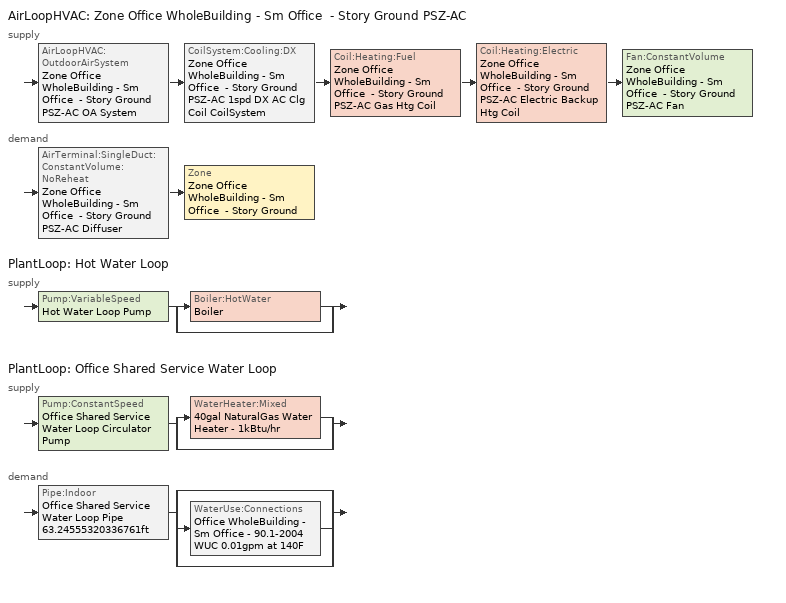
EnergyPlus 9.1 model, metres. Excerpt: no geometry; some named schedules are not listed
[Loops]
AirLoopHVAC 'Zone Office WholeBuilding - Sm Office  - Story Ground PSZ-AC'
 supply: AirLoopHVAC:OutdoorAirSystem 'Zone Office WholeBuilding - Sm Office  - Story Ground PSZ-AC OA System' > CoilSystem:Cooling:DX 'Zone Office WholeBuilding - Sm Office  - Story Ground PSZ-AC 1spd DX AC Clg Coil CoilSystem' > Coil:Heating:Fuel 'Zone Office WholeBuilding - Sm Office  - Story Ground PSZ-AC Gas Htg Coil' > Coil:Heating:Electric 'Zone Office WholeBuilding - Sm Office  - Story Ground PSZ-AC Electric Backup Htg Coil' > Fan:ConstantVolume 'Zone Office WholeBuilding - Sm Office  - Story Ground PSZ-AC Fan'
 demand: AirTerminal:SingleDuct:ConstantVolume:NoReheat 'Zone Office WholeBuilding - Sm Office  - Story Ground PSZ-AC Diffuser' > Zone 'Zone Office WholeBuilding - Sm Office  - Story Ground'
PlantLoop 'Hot Water Loop'
 supply: Pump:VariableSpeed 'Hot Water Loop Pump' > split
  | Boiler:HotWater 'Boiler'
  | bypass
PlantLoop 'Office Shared Service Water Loop'
 supply: Pump:ConstantSpeed 'Office Shared Service Water Loop Circulator Pump' > split
  | WaterHeater:Mixed '40gal NaturalGas Water Heater - 1kBtu/hr'
  | bypass
 demand: Pipe:Indoor 'Office Shared Service Water Loop Pipe 63.24555320336761ft' > split
  | bypass
  | WaterUse:Connections 'Office WholeBuilding - Sm Office - 90.1-2004 WUC 0.01gpm at 140F'
  | bypass
[Material] Roughness=Smooth; Thermal Absorptance=0.9; Solar Absorptance=0.7; Visible Absorptance=0.7
Name | Thickness {m} | Conductivity {W/m-K} | Density {kg/m3} | Specific Heat {J/kg-K}
Copper pipe 0.75in type L | 0.001143 | 386 | 8906.27 | 385.1856
Fiberglass batt 0.5in | 0.0127 | 0.0663448 | 11.2129 | 837.36
[Construction]
Copper pipe 0.75in type L with 0.5in fiberglass batt: Fiberglass batt 0.5in, Copper pipe 0.75in type L
[ZoneControl:Thermostat]
Zone Office WholeBuilding - Sm Office  - Story Ground Thermostat: Zone or ZoneList=Zone Office WholeBuilding - Sm Office  - Story Ground; Control Type Schedule=Zone Office WholeBuilding - Sm Office  - Story Ground Thermostat Schedule; Control Object Type 1=ThermostatSetpoint:DualSetpoint; Control Name 1=Office WholeBuilding - Sm Office - 90.1-2004 Thermostat
[ThermostatSetpoint:DualSetpoint]
Office WholeBuilding - Sm Office - 90.1-2004 Thermostat: Heating Setpoint Temperature Schedule=OfficeSmall HTGSETP_SCH_NO_OPTIMUM; Cooling Setpoint Temperature Schedule=OfficeSmall CLGSETP_SCH_NO_OPTIMUM
[AirTerminal:SingleDuct:ConstantVolume:NoReheat]
Zone Office WholeBuilding - Sm Office  - Story Ground PSZ-AC Diffuser: Availability Schedule=Always On Discrete; Maximum Air Flow Rate {m3/s}=AutoSize
[Zone equipment]
Zone Office WholeBuilding - Sm Office  - Story Ground: Zone Office WholeBuilding - Sm Office  - Story Ground PSZ-AC Diffuser
[Sizing:Zone]
Zone Office WholeBuilding - Sm Office  - Story Ground: Zone Cooling Design Supply Air Temperature Input Method=SupplyAirTemperature; Zone Cooling Design Supply Air Temperature {C}=12.7778; Zone Cooling Design Supply Air Temperature Difference {deltaC}=11.11; Zone Heating Design Supply Air Temperature Input Method=SupplyAirTemperature; Zone Heating Design Supply Air Temperature {C}=50; Zone Heating Design Supply Air Temperature Difference {deltaC}=11.11; Zone Cooling Design Supply Air Humidity Ratio {kgWater/kgDryAir}=0.0085; Zone Heating Design Supply Air Humidity Ratio {kgWater/kgDryAir}=0.008; Design Specification Outdoor Air Object=Office WholeBuilding - Sm Office Ventilation; Cooling Design Air Flow Method=DesignDay; Cooling Design Air Flow Rate {m3/s}=0; Cooling Minimum Air Flow per Zone Floor Area {m3/s-m2}=0.000762; Cooling Minimum Air Flow {m3/s}=0; Cooling Minimum Air Flow Fraction=0; Heating Design Air Flow Method=DesignDay; Heating Design Air Flow Rate {m3/s}=0; Heating Maximum Air Flow per Zone Floor Area {m3/s-m2}=0.002032; Heating Maximum Air Flow {m3/s}=0.141576; Heating Maximum Air Flow Fraction=0.3; Design Specification Zone Air Distribution Object=Zone Office WholeBuilding - Sm Office  - Story Ground Design Spec Zone Air Dist; Account for Dedicated Outdoor Air System=No
[DesignSpecification:ZoneAirDistribution]
Zone Office WholeBuilding - Sm Office  - Story Ground Design Spec Zone Air Dist: Zone Air Distribution Effectiveness in Cooling Mode=1; Zone Air Distribution Effectiveness in Heating Mode=1
[Controller:MechanicalVentilation]
Controller Mechanical Ventilation 1: Availability Schedule=Always On Discrete; Demand Controlled Ventilation=No; System Outdoor Air Method=ZoneSum; Zone Name 1=Zone Office WholeBuilding - Sm Office  - Story Ground; Design Specification Outdoor Air Object Name 1=Office WholeBuilding - Sm Office Ventilation; Design Specification Zone Air Distribution Object Name 1=Zone Office WholeBuilding - Sm Office  - Story Ground Design Spec Zone Air Dist
[DesignSpecification:OutdoorAir]
Office WholeBuilding - Sm Office Ventilation: Outdoor Air Method=Sum; Outdoor Air Flow per Person {m3/s-person}=0; Outdoor Air Flow per Zone Floor Area {m3/s-m2}=0.000508; Outdoor Air Flow per Zone {m3/s}=0; Outdoor Air Flow Air Changes per Hour {1/hr}=0
[AirLoopHVAC]
Zone Office WholeBuilding - Sm Office  - Story Ground PSZ-AC: Design Supply Air Flow Rate {m3/s}=AutoSize
[Sizing:System]
Zone Office WholeBuilding - Sm Office  - Story Ground PSZ-AC: Type of Load to Size On=Sensible; Design Outdoor Air Flow Rate {m3/s}=Autosize; Central Heating Maximum System Air Flow Ratio=1; Preheat Design Temperature {C}=7.22222; Preheat Design Humidity Ratio {kgWater/kgDryAir}=0.008; Precool Design Temperature {C}=12.7778; Precool Design Humidity Ratio {kgWater/kgDryAir}=0.008; Central Cooling Design Supply Air Temperature {C}=12.7778; Central Heating Design Supply Air Temperature {C}=50; Type of Zone Sum to Use=Coincident; 100% Outdoor Air in Cooling=No; 100% Outdoor Air in Heating=No; Central Cooling Design Supply Air Humidity Ratio {kgWater/kgDryAir}=0.0085; Central Heating Design Supply Air Humidity Ratio {kgWater/kgDryAir}=0.008; Cooling Supply Air Flow Rate Method=DesignDay; Cooling Supply Air Flow Rate {m3/s}=0; Cooling Supply Air Flow Rate Per Floor Area {m3/s-m2}=0.00996765; Cooling Fraction of Autosized Cooling Supply Air Flow Rate=1; Cooling Supply Air Flow Rate Per Unit Cooling Capacity {m3/s-W}=3.94755e-05; Heating Supply Air Flow Rate Method=DesignDay; Heating Supply Air Flow Rate {m3/s}=0; Heating Supply Air Flow Rate Per Floor Area {m3/s-m2}=0.00996765; Heating Fraction of Autosized Heating Supply Air Flow Rate=1; Heating Fraction of Autosized Cooling Supply Air Flow Rate=1; Heating Supply Air Flow Rate Per Unit Heating Capacity {m3/s-W}=3.15882e-05; System Outdoor Air Method=ZoneSum; Zone Maximum Outdoor Air Fraction=1; Cooling Design Capacity Method=CoolingDesignCapacity; Cooling Design Capacity {W}=Autosize; Cooling Design Capacity Per Floor Area {W/m2}=234.7; Fraction of Autosized Cooling Design Capacity=1; Heating Design Capacity Method=HeatingDesignCapacity; Heating Design Capacity {W}=Autosize; Heating Design Capacity Per Floor Area {W/m2}=157; Fraction of Autosized Heating Design Capacity=1; Central Cooling Capacity Control Method=OnOff
[Controller:OutdoorAir]
Zone Office WholeBuilding - Sm Office  - Story Ground PSZ-AC OA System Controller: Minimum Outdoor Air Flow Rate {m3/s}=Autosize; Maximum Outdoor Air Flow Rate {m3/s}=Autosize; Economizer Control Type=NoEconomizer; Economizer Control Action Type=ModulateFlow; Economizer Maximum Limit Dry-Bulb Temperature {C}=28; Economizer Maximum Limit Enthalpy {J/kg}=64000; Lockout Type=NoLockout; Minimum Limit Type=FixedMinimum; Minimum Outdoor Air Schedule=Always On Discrete; Mechanical Ventilation Controller=Controller Mechanical Ventilation 1; High Humidity Control=No; Control High Indoor Humidity Based on Outdoor Humidity Ratio=Yes; Heat Recovery Bypass Control Type=BypassWhenWithinEconomizerLimits
[SetpointManager:MixedAir] Control Variable=Temperature
Name | Setpoint Node or NodeList
Zone Office WholeBuilding - Sm Office  - Story Ground PSZ-AC Mixed Air Node OS Default SPM | Zone Office WholeBuilding - Sm Office  - Story Ground PSZ-AC Mixed Air Node
Zone Office WholeBuilding - Sm Office  - Story Ground PSZ-AC 1spd DX AC Clg Coil Outlet Air Node OS Default SPM | Zone Office WholeBuilding - Sm Office  - Story Ground PSZ-AC 1spd DX AC Clg Coil Outlet Air Node
Zone Office WholeBuilding - Sm Office  - Story Ground PSZ-AC Gas Htg Coil Outlet Air Node OS Default SPM | Zone Office WholeBuilding - Sm Office  - Story Ground PSZ-AC Gas Htg Coil Outlet Air Node
Zone Office WholeBuilding - Sm Office  - Story Ground PSZ-AC Electric Backup Htg Coil Outlet Air Node OS Default SPM | Zone Office WholeBuilding - Sm Office  - Story Ground PSZ-AC Electric Backup Htg Coil Outlet Air Node
[CoilSystem:Cooling:DX]
Zone Office WholeBuilding - Sm Office  - Story Ground PSZ-AC 1spd DX AC Clg Coil CoilSystem: Availability Schedule=Always On Discrete; Cooling Coil=Zone Office WholeBuilding - Sm Office  - Story Ground PSZ-AC 1spd DX AC Clg Coil
[Coil:Cooling:DX:SingleSpeed]
Zone Office WholeBuilding - Sm Office  - Story Ground PSZ-AC 1spd DX AC Clg Coil: Availability Schedule=Always On Discrete; Gross Rated Total Cooling Capacity {W}=Autosize; Gross Rated Sensible Heat Ratio=Autosize; Gross Rated Cooling COP {W/W}=3; Rated Air Flow Rate {m3/s}=Autosize; Rated Evaporator Fan Power Per Volume Flow Rate {W/(m3/s)}=773.3; Total Cooling Capacity Function of Temperature Curve=Curve Biquadratic 3; Total Cooling Capacity Function of Flow Fraction Curve=Curve Quadratic 4; Energy Input Ratio Function of Temperature Curve=Curve Biquadratic 4; Energy Input Ratio Function of Flow Fraction Curve=Curve Quadratic 5; Part Load Fraction Correlation Curve=Curve Quadratic 6; Condenser Type=AirCooled; Evaporative Condenser Effectiveness=0; Evaporative Condenser Air Flow Rate {m3/s}=Autosize; Evaporative Condenser Pump Rated Power Consumption {W}=Autosize; Crankcase Heater Capacity {W}=0; Maximum Outdoor Dry-Bulb Temperature for Crankcase Heater Operation {C}=0; Basin Heater Capacity {W/K}=0; Basin Heater Setpoint Temperature {C}=10
[Coil:Heating:Fuel]
Zone Office WholeBuilding - Sm Office  - Story Ground PSZ-AC Gas Htg Coil: Availability Schedule=Always On Discrete; Fuel Type=NaturalGas; Burner Efficiency=0.8; Nominal Capacity {W}=AutoSize; Parasitic Electric Load {W}=0; Parasitic Fuel Load {W}=0
[Coil:Heating:Electric]
Zone Office WholeBuilding - Sm Office  - Story Ground PSZ-AC Electric Backup Htg Coil: Availability Schedule=Always On Discrete; Efficiency=1; Nominal Capacity {W}=Autosize
[Fan:ConstantVolume]
Zone Office WholeBuilding - Sm Office  - Story Ground PSZ-AC Fan: Availability Schedule=Always On Discrete; Fan Total Efficiency=0.54; Pressure Rise {Pa}=622.722; Maximum Flow Rate {m3/s}=AutoSize; Motor Efficiency=0.9; Motor In Airstream Fraction=1
[SetpointManager:SingleZone:Reheat]
Zone Office WholeBuilding - Sm Office  - Story Ground Setpoint Manager SZ Reheat: Control Variable=Temperature; Minimum Supply Air Temperature {C}=12.7778; Maximum Supply Air Temperature {C}=50; Control Zone=Zone Office WholeBuilding - Sm Office  - Story Ground; Setpoint Node or NodeList=Zone Office WholeBuilding - Sm Office  - Story Ground PSZ-AC Supply Outlet Node
[PlantLoop] Fluid Type=Water; Minimum Loop Temperature {C}=10; Maximum Loop Flow Rate {m3/s}=Autosize; Minimum Loop Flow Rate {m3/s}=0; Plant Loop Volume {m3}=Autocalculate; Load Distribution Scheme=Optimal; Plant Loop Demand Calculation Scheme=SingleSetpoint
Name | Plant Equipment Operation Scheme | Maximum Loop Temperature {C}
Hot Water Loop | Hot Water Loop Operation Schemes | 100
Office Shared Service Water Loop | Office Shared Service Water Loop Operation Schemes | 60
[Sizing:Plant] Loop Type=Heating; Sizing Option=NonCoincident; Zone Timesteps in Averaging Window=1; Coincident Sizing Factor Mode=None
Name | Design Loop Exit Temperature {C} | Loop Design Temperature Difference {deltaC}
Hot Water Loop | 82.2222 | 11.1111
Office Shared Service Water Loop | 60 | 5
[Pump:VariableSpeed]
Hot Water Loop Pump: Design Maximum Flow Rate {m3/s}=Autosize; Design Pump Head {Pa}=179344; Design Power Consumption {W}=Autosize; Motor Efficiency=0.9; Fraction of Motor Inefficiencies to Fluid Stream=0; Coefficient 1 of the Part Load Performance Curve=0; Coefficient 2 of the Part Load Performance Curve=1; Coefficient 3 of the Part Load Performance Curve=0; Coefficient 4 of the Part Load Performance Curve=0; Design Minimum Flow Rate {m3/s}=0; Pump Control Type=Intermittent; Skin Loss Radiative Fraction=0.5; Design Power Sizing Method=PowerPerFlowPerPressure; Design Electric Power per Unit Flow Rate {W/(m3/s)}=348701.1; Design Shaft Power per Unit Flow Rate per Unit Head=1.28205; Design Minimum Flow Rate Fraction=0
[Boiler:HotWater]
Boiler: Fuel Type=NaturalGas; Nominal Capacity {W}=Autosize; Nominal Thermal Efficiency=0.78; Efficiency Curve Temperature Evaluation Variable=LeavingBoiler; Design Water Flow Rate {m3/s}=Autosize; Minimum Part Load Ratio=0; Maximum Part Load Ratio=1.2; Optimum Part Load Ratio=1; Water Outlet Upper Temperature Limit {C}=95; Boiler Flow Mode=LeavingSetpointModulated; Parasitic Electric Load {W}=0; Sizing Factor=1
[SetpointManager:Scheduled] Control Variable=Temperature
Name | Schedule | Setpoint Node or NodeList
Hot Water Loop Setpoint Manager | Hot Water Loop Temp - 180F | Hot Water Loop Supply Outlet Node
Service hot water setpoint manager | Service Water Loop Temp - 140F | Office Shared Service Water Loop Supply Outlet Node
[PlantEquipmentOperationSchemes] Control Scheme Object Type 1=PlantEquipmentOperation:HeatingLoad; Control Scheme Schedule Name 1=Always On Discrete
Name | Control Scheme Name 1
Hot Water Loop Operation Schemes | Hot Water Loop Heating Operation Scheme
Office Shared Service Water Loop Operation Schemes | Office Shared Service Water Loop Heating Operation Scheme
[PlantEquipmentOperation:HeatingLoad] Load Range Lower Limit 1 {W}=0; Load Range Upper Limit 1 {W}=1000000000
Name | Range Equipment List Name 1
Hot Water Loop Heating Operation Scheme | Hot Water Loop Heating Equipment List
Office Shared Service Water Loop Heating Operation Scheme | Office Shared Service Water Loop Heating Equipment List
[PlantEquipmentList]
Hot Water Loop Heating Equipment List: Boiler:HotWater, Boiler
Office Shared Service Water Loop Heating Equipment List: WaterHeater:Mixed, 40gal NaturalGas Water Heater - 1kBtu/hr
[Pump:ConstantSpeed]
Office Shared Service Water Loop Circulator Pump: Design Flow Rate {m3/s}=Autosize; Design Pump Head {Pa}=29890.7; Design Power Consumption {W}=Autosize; Motor Efficiency=0.3; Fraction of Motor Inefficiencies to Fluid Stream=0; Pump Control Type=Intermittent; Design Power Sizing Method=PowerPerFlowPerPressure; Design Electric Power per Unit Flow Rate {W/(m3/s)}=348701.1; Design Shaft Power per Unit Flow Rate per Unit Head=1.28205
[WaterHeater:Mixed]
40gal NaturalGas Water Heater - 1kBtu/hr: Tank Volume {m3}=0.151416; Setpoint Temperature Schedule=Service Water Loop Temp - 140F; Deadband Temperature Difference {deltaC}=2; Maximum Temperature Limit {C}=60; Heater Control Type=Cycle; Heater Maximum Capacity {W}=167.789; Heater Ignition Minimum Flow Rate {m3/s}=0; Heater Ignition Delay {s}=0; Heater Fuel Type=NaturalGas; Heater Thermal Efficiency=0.78; Off Cycle Parasitic Fuel Consumption Rate {W}=0; Off Cycle Parasitic Fuel Type=NaturalGas; Off Cycle Parasitic Heat Fraction to Tank=0.8; On Cycle Parasitic Fuel Consumption Rate {W}=0; On Cycle Parasitic Fuel Type=NaturalGas; On Cycle Parasitic Heat Fraction to Tank=0; Ambient Temperature Indicator=Schedule; Ambient Temperature Schedule=Water Heater Ambient Temp Schedule - 71.6f; Off Cycle Loss Coefficient to Ambient Temperature {W/K}=6; Off Cycle Loss Fraction to Zone=1; On Cycle Loss Coefficient to Ambient Temperature {W/K}=6; On Cycle Loss Fraction to Zone=1; Use Side Effectiveness=1; Source Side Effectiveness=1; Use Side Design Flow Rate {m3/s}=Autosize; Source Side Design Flow Rate {m3/s}=Autosize; Indirect Water Heating Recovery Time {hr}=1.5; Source Side Flow Control Mode=IndirectHeatPrimarySetpoint
[Pipe:Indoor]
Office Shared Service Water Loop Pipe 63.24555320336761ft: Construction=Copper pipe 0.75in type L with 0.5in fiberglass batt; Environment Type=Schedule; Ambient Temperature Schedule=Office Shared Service Water Loop Piping Air Temp - 70F; Ambient Air Velocity Schedule=Office Shared Service Water Loop Piping Air Velocity - 0.67mph; Pipe Inside Diameter {m}=0.019939; Pipe Length {m}=19.2772
[WaterUse:Connections]
Office WholeBuilding - Sm Office - 90.1-2004 WUC 0.01gpm at 140F: Water Use Equipment Name 1=Office WholeBuilding - Sm Office - 90.1-2004 Service Water Use 0.01gpm at 140F
[WaterUse:Equipment]
Office WholeBuilding - Sm Office - 90.1-2004 Service Water Use 0.01gpm at 140F: Peak Flow Rate {m3/s}=5.73339e-07; Flow Rate Fraction Schedule=OfficeSmall BLDG_SWH_SCH; Target Temperature Schedule=Mixed Water At Faucet Temp - 140F; Sensible Fraction Schedule=Fraction Sensible - 0.2; Latent Fraction Schedule=Fraction Latent - 0.05
[Schedule:Compact]
Zone Office WholeBuilding - Sm Office  - Story Ground Thermostat Schedule: Through: 12/31, For: AllDays, Until: 24:00, 4
[Schedule:Week:Daily]
OfficeSmall HTGSETP_SCH_NO_OPTIMUM Week Rule - Jan1-Dec31: OfficeSmall HTGSETP_SCH_NO_OPTIMUM Default, OfficeSmall HTGSETP_SCH_NO_OPTIMUM Wkdy Day, OfficeSmall HTGSETP_SCH_NO_OPTIMUM Wkdy Day, OfficeSmall HTGSETP_SCH_NO_OPTIMUM Wkdy Day, OfficeSmall HTGSETP_SCH_NO_OPTIMUM Wkdy Day, OfficeSmall HTGSETP_SCH_NO_OPTIMUM Wkdy Day, OfficeSmall HTGSETP_SCH_NO_OPTIMUM Default, OfficeSmall HTGSETP_SCH_NO_OPTIMUM Default, OfficeSmall HTGSETP_SCH_NO_OPTIMUM Summer Design Day, OfficeSmall HTGSETP_SCH_NO_OPTIMUM Winter Design Day, OfficeSmall HTGSETP_SCH_NO_OPTIMUM Default, OfficeSmall HTGSETP_SCH_NO_OPTIMUM Default
Fraction Latent - 0.05 Week Rule - Jan1-Dec31: Fraction Latent - 0.05 Default, Fraction Latent - 0.05 Default, Fraction Latent - 0.05 Default, Fraction Latent - 0.05 Default, Fraction Latent - 0.05 Default, Fraction Latent - 0.05 Default, Fraction Latent - 0.05 Default, Fraction Latent - 0.05 Default, Fraction Latent - 0.05 Default, Fraction Latent - 0.05 Default, Fraction Latent - 0.05 Default, Fraction Latent - 0.05 Default
Fraction Sensible - 0.2 Week Rule - Jan1-Dec31: Fraction Sensible - 0.2 Default, Fraction Sensible - 0.2 Default, Fraction Sensible - 0.2 Default, Fraction Sensible - 0.2 Default, Fraction Sensible - 0.2 Default, Fraction Sensible - 0.2 Default, Fraction Sensible - 0.2 Default, Fraction Sensible - 0.2 Default, Fraction Sensible - 0.2 Default, Fraction Sensible - 0.2 Default, Fraction Sensible - 0.2 Default, Fraction Sensible - 0.2 Default
Hot Water Loop Temp - 180F Week Rule - Jan1-Dec31: Hot Water Loop Temp - 180F Default, Hot Water Loop Temp - 180F Default, Hot Water Loop Temp - 180F Default, Hot Water Loop Temp - 180F Default, Hot Water Loop Temp - 180F Default, Hot Water Loop Temp - 180F Default, Hot Water Loop Temp - 180F Default, Hot Water Loop Temp - 180F Default, Hot Water Loop Temp - 180F Default, Hot Water Loop Temp - 180F Default, Hot Water Loop Temp - 180F Default, Hot Water Loop Temp - 180F Default
Mixed Water At Faucet Temp - 140F Week Rule - Jan1-Dec31: Mixed Water At Faucet Temp - 140F Default, Mixed Water At Faucet Temp - 140F Default, Mixed Water At Faucet Temp - 140F Default, Mixed Water At Faucet Temp - 140F Default, Mixed Water At Faucet Temp - 140F Default, Mixed Water At Faucet Temp - 140F Default, Mixed Water At Faucet Temp - 140F Default, Mixed Water At Faucet Temp - 140F Default, Mixed Water At Faucet Temp - 140F Default, Mixed Water At Faucet Temp - 140F Default, Mixed Water At Faucet Temp - 140F Default, Mixed Water At Faucet Temp - 140F Default
Office Shared Service Water Loop Piping Air Temp - 70F Week Rule - Jan1-Dec31: Office Shared Service Water Loop Piping Air Temp - 70F Default, Office Shared Service Water Loop Piping Air Temp - 70F Default, Office Shared Service Water Loop Piping Air Temp - 70F Default, Office Shared Service Water Loop Piping Air Temp - 70F Default, Office Shared Service Water Loop Piping Air Temp - 70F Default, Office Shared Service Water Loop Piping Air Temp - 70F Default, Office Shared Service Water Loop Piping Air Temp - 70F Default, Office Shared Service Water Loop Piping Air Temp - 70F Default, Office Shared Service Water Loop Piping Air Temp - 70F Default, Office Shared Service Water Loop Piping Air Temp - 70F Default, Office Shared Service Water Loop Piping Air Temp - 70F Default, Office Shared Service Water Loop Piping Air Temp - 70F Default
Office Shared Service Water Loop Piping Air Velocity - 0.67mph Week Rule - Jan1-Dec31: Office Shared Service Water Loop Piping Air Velocity - 0.67mph Default, Office Shared Service Water Loop Piping Air Velocity - 0.67mph Default, Office Shared Service Water Loop Piping Air Velocity - 0.67mph Default, Office Shared Service Water Loop Piping Air Velocity - 0.67mph Default, Office Shared Service Water Loop Piping Air Velocity - 0.67mph Default, Office Shared Service Water Loop Piping Air Velocity - 0.67mph Default, Office Shared Service Water Loop Piping Air Velocity - 0.67mph Default, Office Shared Service Water Loop Piping Air Velocity - 0.67mph Default, Office Shared Service Water Loop Piping Air Velocity - 0.67mph Default, Office Shared Service Water Loop Piping Air Velocity - 0.67mph Default, Office Shared Service Water Loop Piping Air Velocity - 0.67mph Default, Office Shared Service Water Loop Piping Air Velocity - 0.67mph Default
OfficeSmall BLDG_SWH_SCH Week Rule - Jan1-Dec31: OfficeSmall BLDG_SWH_SCH Default, OfficeSmall BLDG_SWH_SCH WntrDsn|SmrDsn|Wkdy Day, OfficeSmall BLDG_SWH_SCH WntrDsn|SmrDsn|Wkdy Day, OfficeSmall BLDG_SWH_SCH WntrDsn|SmrDsn|Wkdy Day, OfficeSmall BLDG_SWH_SCH WntrDsn|SmrDsn|Wkdy Day, OfficeSmall BLDG_SWH_SCH WntrDsn|SmrDsn|Wkdy Day, OfficeSmall BLDG_SWH_SCH Default, OfficeSmall BLDG_SWH_SCH Default, OfficeSmall BLDG_SWH_SCH Summer Design Day, OfficeSmall BLDG_SWH_SCH Winter Design Day, OfficeSmall BLDG_SWH_SCH Default, OfficeSmall BLDG_SWH_SCH Default
Service Water Loop Temp - 140F Week Rule - Jan1-Dec31: Service Water Loop Temp - 140F Default, Service Water Loop Temp - 140F Default, Service Water Loop Temp - 140F Default, Service Water Loop Temp - 140F Default, Service Water Loop Temp - 140F Default, Service Water Loop Temp - 140F Default, Service Water Loop Temp - 140F Default, Service Water Loop Temp - 140F Default, Service Water Loop Temp - 140F Default, Service Water Loop Temp - 140F Default, Service Water Loop Temp - 140F Default, Service Water Loop Temp - 140F Default
Water Heater Ambient Temp Schedule - 71.6f Week Rule - Jan1-Dec31: Water Heater Ambient Temp Schedule - 71.6f Default, Water Heater Ambient Temp Schedule - 71.6f Default, Water Heater Ambient Temp Schedule - 71.6f Default, Water Heater Ambient Temp Schedule - 71.6f Default, Water Heater Ambient Temp Schedule - 71.6f Default, Water Heater Ambient Temp Schedule - 71.6f Default, Water Heater Ambient Temp Schedule - 71.6f Default, Water Heater Ambient Temp Schedule - 71.6f Default, Water Heater Ambient Temp Schedule - 71.6f Default, Water Heater Ambient Temp Schedule - 71.6f Default, Water Heater Ambient Temp Schedule - 71.6f Default, Water Heater Ambient Temp Schedule - 71.6f Default
[Schedule:Year]
OfficeSmall HTGSETP_SCH_NO_OPTIMUM: OfficeSmall HTGSETP_SCH_NO_OPTIMUM Week Rule - Jan1-Dec31, 1, 1, 12, 31
OfficeSmall CLGSETP_SCH_NO_OPTIMUM: OfficeSmall CLGSETP_SCH_NO_OPTIMUM Week Rule - Jan1-Dec31, 1, 1, 12, 31
Fraction Latent - 0.05: Fraction Latent - 0.05 Week Rule - Jan1-Dec31, 1, 1, 12, 31
Fraction Sensible - 0.2: Fraction Sensible - 0.2 Week Rule - Jan1-Dec31, 1, 1, 12, 31
Hot Water Loop Temp - 180F: Hot Water Loop Temp - 180F Week Rule - Jan1-Dec31, 1, 1, 12, 31
Mixed Water At Faucet Temp - 140F: Mixed Water At Faucet Temp - 140F Week Rule - Jan1-Dec31, 1, 1, 12, 31
Office Shared Service Water Loop Piping Air Temp - 70F: Office Shared Service Water Loop Piping Air Temp - 70F Week Rule - Jan1-Dec31, 1, 1, 12, 31
Office Shared Service Water Loop Piping Air Velocity - 0.67mph: Office Shared Service Water Loop Piping Air Velocity - 0.67mph Week Rule - Jan1-Dec31, 1, 1, 12, 31
OfficeSmall BLDG_SWH_SCH: OfficeSmall BLDG_SWH_SCH Week Rule - Jan1-Dec31, 1, 1, 12, 31
Service Water Loop Temp - 140F: Service Water Loop Temp - 140F Week Rule - Jan1-Dec31, 1, 1, 12, 31
Water Heater Ambient Temp Schedule - 71.6f: Water Heater Ambient Temp Schedule - 71.6f Week Rule - Jan1-Dec31, 1, 1, 12, 31
[Schedule:Constant]
Always On Discrete: Hourly Value=1
[Curve:Biquadratic] Minimum Value of x {BasedOnField A2}=-100; Maximum Value of x {BasedOnField A2}=100; Minimum Value of y {BasedOnField A3}=-100; Maximum Value of y {BasedOnField A3}=100
Name | Coefficient1 Constant | Coefficient2 x | Coefficient3 x**2 | Coefficient4 y | Coefficient5 y**2 | Coefficient6 x*y
Curve Biquadratic 3 | 0.971212 | -0.0152755 | 0.00144345 | -0.00039321 | -6.8364e-06 | -0.000290596
Curve Biquadratic 4 | 0.286871 | 0.0239022 | -0.000810648 | 0.0134585 | 0.000338936 | -0.000487004
[Curve:Quadratic]
Name | Coefficient1 Constant | Coefficient2 x | Coefficient3 x**2 | Minimum Value of x {BasedOnField A2} | Maximum Value of x {BasedOnField A2} | Minimum Curve Output {BasedOnField A3} | Maximum Curve Output {BasedOnField A3}
Curve Quadratic 4; Curve Quadratic 5 | 1 | 0 | 0 | -100 | 100
Curve Quadratic 6 | 0.909496 | 0.0986477 | -0.00819488 | 0 | 1 | 0.7 | 1
